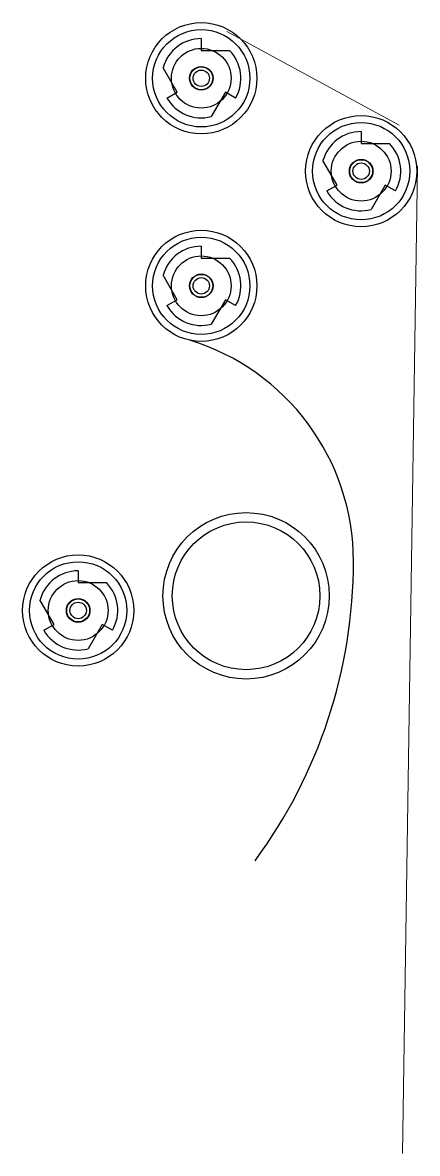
# Model space of a CAD drawing. Extents: x 2.2 to 16.2, y 24.6 to 32.7.
# Drawn here: x 13.35 to 16.2, y 24.58 to 32.71 of the extents above.
import ezdxf

# ---------------------------------------------------------------- set-up
doc = ezdxf.new("R2010")
doc.units = 0
doc.header["$LTSCALE"] = 5
doc.header["$MEASUREMENT"] = 0
for name, color, linetype in [('Z0_BOTCOMP', 4, 'Continuous'), ('Z0_CUT250', 4, 'Continuous'), ('Z0_CUT500', 4, 'Continuous'), ('Z0_RUBBER', 4, 'Continuous'), ('Z0_TOPCOMP', 6, 'Continuous')]:
    doc.layers.add(name, color=color, linetype=linetype)

msp = doc.modelspace()

# ---------------------------------------------------------------- linework, layer by layer
at = {"layer": 'Z0_BOTCOMP', "color": 4, "linetype": 'Continuous', "lineweight": 25}
for p, q in [((14.6395, 32.599), (14.6395, 32.514)), ((14.6395, 32.514), (14.8426, 32.514)), ((14.4663, 32.214), (14.3648, 32.3899)), ((14.3927, 32.1715), (14.4663, 32.214)), ((14.8127, 32.214), (14.7112, 32.0382)), ((14.8863, 32.1715), (14.8127, 32.214)), ((15.7903, 31.9308), (15.7903, 31.8458)), ((15.7903, 31.8458), (15.9933, 31.8458)), ((15.6171, 31.5458), (15.5155, 31.7216)), ((15.5435, 31.5033), (15.6171, 31.5458)), ((15.9635, 31.5458), (15.862, 31.37)), ((16.0371, 31.5033), (15.9635, 31.5458)), ((14.6395, 31.1063), (14.6395, 31.0213)), ((14.6395, 31.0213), (14.8426, 31.0213)), ((14.4663, 30.7213), (14.3648, 30.8972)), ((14.3927, 30.6788), (14.4663, 30.7213)), ((14.8127, 30.7213), (14.7112, 30.5455)), ((14.8863, 30.6788), (14.8127, 30.7213)), ((13.7534, 28.7719), (13.7534, 28.6869)), ((13.7534, 28.6869), (13.9564, 28.6869)), ((13.5802, 28.3869), (13.4786, 28.5628)), ((13.5066, 28.3444), (13.5802, 28.3869)), ((13.9266, 28.3869), (13.8251, 28.2111)), ((14.0002, 28.3444), (13.9266, 28.3869))]:
    msp.add_line(p, q, dxfattribs=at)
for centre, radius in [((14.6395, 32.314), 0.085), ((14.6395, 32.314), 0.059), ((15.7903, 31.6458), 0.085), ((15.7903, 31.6458), 0.059), ((14.6395, 30.8213), 0.085), ((14.6395, 30.8213), 0.059), ((13.7534, 28.4869), 0.085), ((13.7534, 28.4869), 0.059)]:
    msp.add_circle(centre, radius, dxfattribs=at)
for centre, start, end in [((14.6395, 32.314), 90, 164.56793), ((14.6395, 32.314), -30, 44.56793), ((14.6395, 32.314), -150, -75.43207), ((15.7903, 31.6458), 90, 164.56793), ((15.7903, 31.6458), -30, 44.56793), ((15.7903, 31.6458), -150, -75.43207), ((14.6395, 30.8213), 90, 164.56793), ((14.6395, 30.8213), -30, 44.56793), ((14.6395, 30.8213), -150, -75.43207), ((13.7534, 28.4869), 90, 164.56793), ((13.7534, 28.4869), -30, 44.56793), ((13.7534, 28.4869), -150, -75.43207)]:
    msp.add_arc(centre, 0.285, start, end, dxfattribs=at)
at = {"layer": 'Z0_CUT250', "color": 3, "linetype": 'Continuous', "lineweight": 25}
msp.add_circle((14.9621, 28.5923), 0.5985, dxfattribs=at)
at = {"layer": 'Z0_CUT500', "color": 5, "linetype": 'Continuous', "lineweight": 25}
for centre, radius in [((14.6395, 32.314), 0.0825), ((15.7903, 31.6458), 0.0825), ((14.6395, 30.8213), 0.0825), ((14.9621, 28.5923), 0.5312), ((13.7534, 28.4869), 0.0825)]:
    msp.add_circle(centre, radius, dxfattribs=at)
at = {"layer": 'Z0_RUBBER', "color": 2, "linetype": 'Continuous', "lineweight": 25}
for centre, radius in [((14.6395, 32.314), 0.4), ((14.6395, 32.314), 0.215), ((15.7903, 31.6458), 0.4), ((15.7903, 31.6458), 0.215), ((14.6395, 30.8213), 0.4), ((14.6395, 30.8213), 0.215), ((13.7534, 28.4869), 0.4), ((13.7534, 28.4869), 0.215)]:
    msp.add_circle(centre, radius, dxfattribs=at)
at = {"layer": 'Z0_TOPCOMP', "color": 6, "linetype": 'Continuous', "lineweight": 5}
for p, q in [((16.0651, 31.9769), (14.8229, 32.6512)), ((16.1952, 31.6811), (16.0887, 24.5828))]:
    msp.add_line(p, q, dxfattribs=at)
at = {"layer": 'Z0_TOPCOMP', "color": 6, "linetype": 'Continuous', "lineweight": 25}
for centre in [(14.6395, 32.314), (15.7903, 31.6458), (14.6395, 30.8213), (13.7534, 28.4869)]:
    msp.add_circle(centre, 0.35, dxfattribs=at)
for centre, radius, start, end in [((14.0726, 28.8397), 1.6623, 0, 73.09124), ((12.1093, 28.8397), 3.6256, -36.42724, 0)]:
    msp.add_arc(centre, radius, start, end, dxfattribs=at)

doc.saveas('drawing.dxf')
